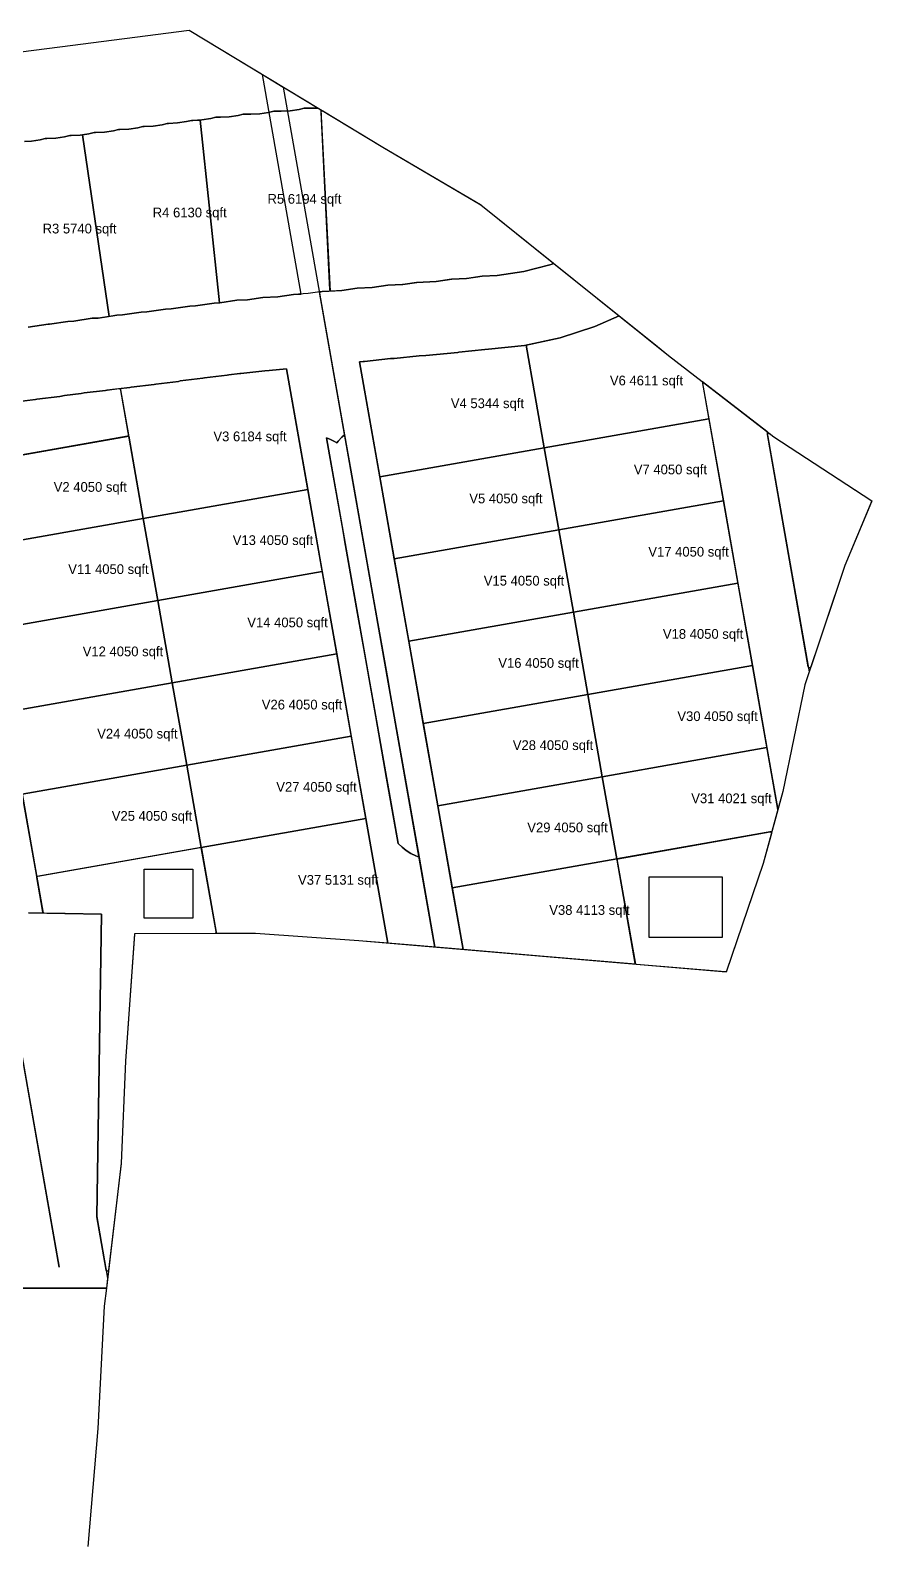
# Model space of a CAD drawing. Header units: metres. Extents: x 119 to 464, y -551 to -55.
# Drawn here: x 326.3 to 464.4, y -302.9 to -54.9 of the extents above; entities that cross this region are included whole.
import ezdxf

# ---------------------------------------------------------------- set-up
doc = ezdxf.new("R2010")
doc.units = ezdxf.units.M
for name, color, linetype in [('COLONY', 3, 'Continuous'), ('CORNERS', 52, 'Continuous'), ('MEDIANS', 94, 'Continuous'), ('PARKS', 82, 'Continuous'), ('PLOTS', 1, 'Continuous'), ('PROMENADE', 62, 'Continuous'), ('RESORT', 2, 'Continuous'), ('ROADS', 8, 'Continuous'), ('TEXT', 7, 'Continuous'), ('UTILITIES', 6, 'Continuous')]:
    doc.layers.add(name, color=color, linetype=linetype)

msp = doc.modelspace()

# ---------------------------------------------------------------- linework, layer by layer
at = {"layer": 'COLONY'}
msp.add_lwpolyline([(293.47, -62.5), (331.12, -57.65), (352.37, -54.94), (384.19, -74.16), (400.25, -83.6), (431.09, -108.36), (448.39, -121.73), (464.45, -132.24), (460.01, -142.83), (453.45, -162.43), (449.83, -179.95), (446.64, -191.8), (440.55, -209.62), (380.23, -204.48), (363.26, -203.28), (343.39, -203.37), (341.9, -224.25), (341.2, -241.03), (338.8, -261.53), (224.09, -261.53)], dxfattribs=at)
at = {"layer": 'CORNERS'}
msp.add_lwpolyline([(323.62, -116.02), (327.12, -115.61), (327.13, -115.61), (327.13, -115.61), (327.14, -115.61), (327.37, -115.55), (327.37, -115.55), (327.39, -115.55), (327.39, -115.55), (331.12, -115.11), (331.13, -115.11), (331.13, -115.11), (331.14, -115.11), (331.9, -114.93), (331.9, -114.93), (331.92, -114.93), (331.92, -114.93), (334.62, -114.58), (334.62, -114.58), (334.62, -114.58), (334.62, -114.58), (335.12, -114.52), (335.12, -114.52), (338.62, -114.11), (338.63, -114.11), (338.63, -114.11), (338.64, -114.11), (338.87, -114.05), (338.87, -114.05), (338.89, -114.05), (338.89, -114.05), (340.89, -113.81), (340.89, -113.81), (340.9, -113.81), (340.91, -113.81), (340.92, -113.81), (340.93, -113.81), (340.94, -113.82), (340.95, -113.82), (340.96, -113.82), (340.97, -113.82), (340.98, -113.83), (340.99, -113.83), (341, -113.83), (341.01, -113.84), (341.02, -113.84), (341.03, -113.85), (341.04, -113.86), (341.04, -113.86), (341.05, -113.87), (341.06, -113.88), (341.06, -113.88), (341.07, -113.89), (341.08, -113.9), (341.08, -113.91), (341.09, -113.92), (341.09, -113.93), (341.1, -113.93), (341.1, -113.94), (341.1, -113.95), (341.11, -113.96), (341.11, -113.98), (341.11, -113.98), (342.42, -121.41), (342.42, -121.42), (342.42, -121.43), (342.42, -121.44), (342.42, -121.45), (342.42, -121.46), (342.42, -121.47), (342.42, -121.48), (342.42, -121.49), (342.42, -121.5), (342.41, -121.5), (342.41, -121.51), (342.41, -121.52), (342.4, -121.53), (342.4, -121.54), (342.39, -121.55), (342.39, -121.56), (342.38, -121.57), (342.38, -121.57), (342.37, -121.58), (342.36, -121.59), (342.36, -121.6), (342.35, -121.6), (342.34, -121.61), (342.33, -121.61), (342.33, -121.62), (342.32, -121.62), (342.31, -121.63), (342.3, -121.63), (342.29, -121.64), (342.28, -121.64), (342.27, -121.64), (342.26, -121.64), (342.26, -121.64), (315.64, -126.34)], dxfattribs=at)
for points in [[(454.4, -159.58), (454.39, -159.59), (454.39, -159.6), (454.38, -159.6), (454.38, -159.61), (454.37, -159.62), (454.36, -159.62), (454.35, -159.63), (454.35, -159.64), (454.34, -159.64), (454.33, -159.65), (454.32, -159.65), (454.31, -159.66), (454.3, -159.66), (454.29, -159.66), (454.29, -159.67), (454.28, -159.67), (454.27, -159.67), (454.26, -159.67), (454.25, -159.67), (454.24, -159.68), (454.23, -159.68), (454.22, -159.68), (454.21, -159.67), (454.2, -159.67), (454.19, -159.67), (454.18, -159.67), (454.17, -159.67), (454.16, -159.66), (454.15, -159.66), (454.14, -159.66), (454.13, -159.65), (454.13, -159.65), (454.12, -159.64), (454.11, -159.64), (454.1, -159.63), (454.09, -159.62), (454.09, -159.62), (454.08, -159.61), (454.07, -159.6), (454.07, -159.6), (454.06, -159.59), (454.06, -159.58), (454.05, -159.57), (454.05, -159.56), (454.04, -159.55), (454.04, -159.54), (454.04, -159.53), (454.03, -159.52), (454.03, -159.51), (454.03, -159.51), (447.3, -121.33), (447.3, -121.33), (447.3, -121.31), (447.3, -121.3), (447.3, -121.29), (447.3, -121.28), (447.3, -121.27), (447.3, -121.26), (447.3, -121.25), (447.3, -121.24), (447.31, -121.23), (447.31, -121.22), (447.31, -121.22), (447.32, -121.21), (447.32, -121.2), (447.33, -121.19), (447.33, -121.18), (447.34, -121.17), (447.35, -121.16), (447.35, -121.16), (447.36, -121.15), (447.37, -121.14), (447.37, -121.14), (447.38, -121.13), (447.39, -121.13), (447.4, -121.12), (447.41, -121.12), (447.42, -121.11), (447.43, -121.11), (447.44, -121.1), (447.45, -121.1), (447.46, -121.1), (447.46, -121.1), (447.47, -121.1), (447.48, -121.09), (447.49, -121.09), (447.5, -121.09), (447.51, -121.09), (447.52, -121.1), (447.53, -121.1), (447.54, -121.1), (447.55, -121.1), (447.56, -121.1), (447.57, -121.11), (447.58, -121.11), (447.59, -121.12), (447.6, -121.12), (447.61, -121.13), (447.62, -121.13), (447.62, -121.14), (448.39, -121.73), (448.39, -121.73), (448.39, -121.73), (448.39, -121.73), (464.31, -132.15), (464.31, -132.15), (464.32, -132.16), (464.33, -132.16), (464.34, -132.17), (464.34, -132.18), (464.35, -132.18), (464.36, -132.19), (464.36, -132.2), (464.37, -132.21), (464.37, -132.22), (464.38, -132.23), (464.38, -132.23), (464.39, -132.24), (464.39, -132.25), (464.39, -132.26), (464.4, -132.27), (464.4, -132.28), (464.4, -132.29), (464.4, -132.3), (464.4, -132.31), (464.4, -132.32), (464.4, -132.33), (464.4, -132.34), (464.4, -132.35), (464.4, -132.36), (464.39, -132.37), (464.39, -132.38), (464.39, -132.39), (464.38, -132.4), (460.01, -142.83), (460.01, -142.83), (460.01, -142.83), (460.01, -142.83), (454.42, -159.54), (454.42, -159.54), (454.41, -159.55), (454.41, -159.56), (454.4, -159.57), (454.4, -159.58)], [(425.75, -208.35), (425.74, -208.35), (425.73, -208.35), (425.73, -208.34), (425.72, -208.34), (425.71, -208.33), (425.7, -208.33), (425.69, -208.32), (425.68, -208.31), (425.68, -208.31), (425.67, -208.3), (425.66, -208.29), (425.66, -208.29), (425.65, -208.28), (425.65, -208.27), (425.64, -208.26), (425.64, -208.25), (425.63, -208.24), (425.63, -208.23), (425.62, -208.22), (425.62, -208.21), (425.62, -208.2), (425.62, -208.2), (422.63, -191.24), (422.63, -191.24), (422.63, -191.23), (422.63, -191.22), (422.63, -191.21), (422.63, -191.2), (422.63, -191.19), (422.63, -191.18), (422.63, -191.17), (422.63, -191.16), (422.63, -191.15), (422.64, -191.14), (422.64, -191.13), (422.64, -191.12), (422.65, -191.11), (422.65, -191.1), (422.66, -191.1), (422.66, -191.09), (422.67, -191.08), (422.68, -191.07), (422.68, -191.07), (422.69, -191.06), (422.7, -191.05), (422.71, -191.05), (422.71, -191.04), (422.72, -191.04), (422.73, -191.03), (422.74, -191.03), (422.75, -191.02), (422.76, -191.02), (422.77, -191.02), (422.78, -191.01), (422.79, -191.01), (422.79, -191.01), (447.74, -186.61), (447.74, -186.61), (447.76, -186.61), (447.77, -186.61), (447.78, -186.61), (447.79, -186.61), (447.8, -186.61), (447.81, -186.61), (447.82, -186.61), (447.83, -186.61), (447.84, -186.62), (447.85, -186.62), (447.86, -186.62), (447.86, -186.63), (447.87, -186.63), (447.88, -186.64), (447.89, -186.64), (447.9, -186.65), (447.91, -186.65), (447.91, -186.66), (447.92, -186.67), (447.93, -186.68), (447.93, -186.68), (447.94, -186.69), (447.95, -186.7), (447.95, -186.71), (447.96, -186.72), (447.96, -186.73), (447.96, -186.74), (447.97, -186.75), (447.97, -186.75), (447.97, -186.76), (447.97, -186.77), (447.98, -186.78), (447.98, -186.79), (447.98, -186.8), (447.98, -186.81), (447.98, -186.82), (447.97, -186.83), (447.97, -186.84), (447.97, -186.86), (447.97, -186.86), (446.64, -191.79), (446.64, -191.8), (446.64, -191.8), (446.64, -191.81), (440.6, -209.47), (440.6, -209.47), (440.6, -209.49), (440.59, -209.49), (440.59, -209.5), (440.58, -209.51), (440.58, -209.52), (440.57, -209.53), (440.57, -209.53), (440.56, -209.54), (440.55, -209.55), (440.55, -209.55), (440.54, -209.56), (440.53, -209.57), (440.52, -209.57), (440.52, -209.58), (440.51, -209.58), (440.5, -209.59), (440.49, -209.59), (440.48, -209.59), (440.47, -209.6), (440.46, -209.6), (440.46, -209.6), (440.45, -209.6), (440.44, -209.61), (440.43, -209.61), (440.42, -209.61), (440.41, -209.61), (440.4, -209.61), (440.39, -209.61), (425.8, -208.36), (425.8, -208.36), (425.78, -208.36), (425.77, -208.36), (425.76, -208.36), (425.75, -208.35)], [(327.38, -194.06), (327.38, -194.05), (327.38, -194.04), (327.38, -194.04), (327.39, -194.03), (327.39, -194.02), (327.39, -194.01), (327.4, -194), (327.4, -193.99), (327.4, -193.98), (327.41, -193.97), (327.41, -193.96), (327.42, -193.95), (327.43, -193.95), (327.43, -193.94), (327.44, -193.93), (327.45, -193.93), (327.45, -193.92), (327.46, -193.91), (327.47, -193.91), (327.48, -193.9), (327.49, -193.9), (327.49, -193.89), (327.5, -193.89), (327.51, -193.89), (327.52, -193.88), (327.53, -193.88), (327.54, -193.88), (327.55, -193.88), (354.16, -189.18), (354.17, -189.18), (354.18, -189.18), (354.19, -189.18), (354.2, -189.18), (354.21, -189.18), (354.22, -189.18), (354.23, -189.18), (354.24, -189.18), (354.25, -189.19), (354.26, -189.19), (354.27, -189.19), (354.28, -189.19), (354.29, -189.2), (354.29, -189.2), (354.3, -189.21), (354.31, -189.21), (354.32, -189.22), (354.33, -189.22), (354.34, -189.23), (354.34, -189.24), (354.35, -189.24), (354.36, -189.25), (354.36, -189.26), (354.37, -189.27), (354.37, -189.28), (354.38, -189.28), (354.38, -189.29), (354.39, -189.3), (354.39, -189.31), (354.39, -189.32), (354.39, -189.33), (354.4, -189.34), (354.4, -189.35), (356.82, -203.07), (356.82, -203.08), (356.82, -203.09), (356.82, -203.1), (356.82, -203.11), (356.82, -203.12), (356.82, -203.13), (356.82, -203.14), (356.82, -203.15), (356.82, -203.16), (356.81, -203.17), (356.81, -203.18), (356.81, -203.18), (356.8, -203.19), (356.8, -203.2), (356.8, -203.21), (356.79, -203.22), (356.78, -203.23), (356.78, -203.23), (356.77, -203.24), (356.77, -203.25), (356.76, -203.26), (356.75, -203.26), (356.74, -203.27), (356.74, -203.27), (356.73, -203.28), (356.72, -203.28), (356.71, -203.29), (356.7, -203.29), (356.69, -203.3), (356.68, -203.3), (356.68, -203.3), (356.67, -203.3), (356.66, -203.31), (356.65, -203.31), (356.64, -203.31), (356.63, -203.31), (356.62, -203.31), (343.4, -203.37), (343.39, -203.37), (343.39, -203.37), (343.39, -203.37), (343.39, -203.37), (343.39, -203.37), (343.39, -203.38), (341.9, -224.25), (341.9, -224.25), (341.9, -224.25), (341.9, -224.25), (341.2, -241.02), (341.2, -241.02), (341.2, -241.04), (341.2, -241.04), (339.15, -258.56), (339.15, -258.56), (339.15, -258.58), (339.14, -258.58), (339.14, -258.59), (339.14, -258.6), (339.13, -258.61), (339.13, -258.62), (339.13, -258.63), (339.12, -258.64), (339.12, -258.65), (339.11, -258.66), (339.1, -258.66), (339.1, -258.67), (339.09, -258.68), (339.08, -258.68), (339.08, -258.69), (339.07, -258.7), (339.06, -258.7), (339.05, -258.71), (339.04, -258.71), (339.04, -258.72), (339.03, -258.72), (339.02, -258.73), (339.01, -258.73), (339, -258.73), (338.99, -258.73), (338.98, -258.73), (338.97, -258.74), (338.96, -258.74), (338.95, -258.74), (338.94, -258.74), (338.93, -258.74), (338.92, -258.74), (338.91, -258.73), (338.9, -258.73), (338.89, -258.73), (338.88, -258.73), (338.87, -258.72), (338.86, -258.72), (338.86, -258.71), (338.85, -258.71), (338.84, -258.7), (338.83, -258.7), (338.82, -258.69), (338.82, -258.69), (338.81, -258.68), (338.8, -258.67), (338.79, -258.66), (338.79, -258.66), (338.78, -258.65), (338.78, -258.64), (338.77, -258.63), (338.77, -258.62), (338.76, -258.61), (338.76, -258.61), (338.76, -258.6), (338.76, -258.59), (338.75, -258.57), (338.75, -258.57), (337.2, -249.8), (337.2, -249.8), (337.2, -249.78), (337.2, -249.78), (337.2, -249.76), (337.2, -249.76), (338, -200.11), (338, -200.1), (338, -200.1), (338, -200.1), (338, -200.1), (338, -200.1), (337.99, -200.1), (332.01, -200), (332.01, -200), (331.99, -200), (331.99, -200), (331.99, -200), (331.99, -200), (328.58, -199.94), (328.57, -199.94), (328.56, -199.94), (328.55, -199.94), (328.54, -199.94), (328.53, -199.94), (328.52, -199.93), (328.51, -199.93), (328.5, -199.93), (328.5, -199.92), (328.49, -199.92), (328.48, -199.91), (328.47, -199.91), (328.46, -199.9), (328.45, -199.9), (328.45, -199.89), (328.44, -199.88), (328.43, -199.88), (328.43, -199.87), (328.42, -199.86), (328.41, -199.85), (328.41, -199.85), (328.4, -199.84), (328.4, -199.83), (328.4, -199.82), (328.39, -199.81), (328.39, -199.8), (328.39, -199.79), (328.38, -199.78), (328.38, -199.78), (327.38, -194.11), (327.38, -194.11), (327.38, -194.09), (327.38, -194.08), (327.38, -194.07), (327.38, -194.06)]]:
    msp.add_lwpolyline(points, close=True, dxfattribs=at)
at = {"layer": 'MEDIANS'}
msp.add_lwpolyline([(387.34, -189.13), (386.7, -188.52), (386.67, -188.5), (384.78, -177.76), (383, -167.67), (382.56, -165.2), (381.03, -156.48), (380.02, -150.74), (380.02, -150.74), (377.89, -138.66), (377.8, -138.18), (377.47, -136.31), (375.42, -124.67), (375.42, -124.67), (374.93, -121.91), (375.47, -122.12), (376.26, -122.51), (376.6, -122.72), (376.84, -122.41), (377.45, -121.77), (377.89, -121.39), (378.91, -127.17), (382.48, -147.45), (382.48, -147.45), (384.87, -160.96), (384.87, -160.96), (385.44, -164.2), (390.12, -190.75), (389.57, -190.54), (388.78, -190.14), (388.03, -189.67), (387.34, -189.13)], close=True, dxfattribs=at)
at = {"layer": 'PARKS'}
msp.add_lwpolyline([(412.01, -93.05), (412.02, -93.05), (412.02, -93.06), (412.03, -93.07), (412.03, -93.08), (412.04, -93.09), (412.04, -93.09), (412.05, -93.1), (412.05, -93.11), (412.05, -93.12), (412.06, -93.13), (412.06, -93.14), (412.06, -93.15), (412.06, -93.16), (412.06, -93.17), (412.06, -93.18), (412.06, -93.19), (412.06, -93.2), (412.06, -93.21), (412.06, -93.22), (412.06, -93.23), (412.05, -93.24), (412.05, -93.24), (412.05, -93.25), (412.04, -93.26), (412.04, -93.27), (412.03, -93.28), (412.03, -93.29), (412.02, -93.3), (412.02, -93.3), (412.01, -93.31), (412, -93.32), (412, -93.32), (411.99, -93.33), (411.98, -93.34), (411.98, -93.34), (411.97, -93.35), (411.96, -93.35), (411.95, -93.36), (411.94, -93.36), (411.93, -93.37), (411.93, -93.37), (411.62, -93.48), (411.62, -93.48), (411.6, -93.48), (411.6, -93.48), (407.32, -94.56), (407.32, -94.56), (407.3, -94.56), (407.3, -94.56), (402.94, -95.21), (402.94, -95.21), (402.92, -95.21), (402.92, -95.21), (400.49, -95.33), (400.48, -95.33), (400.48, -95.33), (400.47, -95.33), (397.94, -95.71), (397.94, -95.71), (397.92, -95.71), (397.92, -95.71), (395.49, -95.83), (395.48, -95.83), (395.48, -95.83), (395.47, -95.83), (392.94, -96.21), (392.94, -96.21), (392.92, -96.21), (392.92, -96.21), (389.74, -96.37), (389.73, -96.37), (389.73, -96.37), (389.72, -96.37), (387.44, -96.71), (387.44, -96.71), (387.42, -96.71), (387.42, -96.71), (384.99, -96.83), (384.98, -96.83), (384.98, -96.83), (384.97, -96.83), (382.44, -97.21), (382.44, -97.21), (382.42, -97.21), (382.42, -97.21), (379.99, -97.33), (379.98, -97.33), (379.98, -97.33), (379.97, -97.33), (377.44, -97.71), (377.44, -97.71), (377.42, -97.71), (377.42, -97.71), (375.7, -97.8), (375.69, -97.8), (375.68, -97.8), (375.67, -97.8), (375.66, -97.8), (375.65, -97.79), (375.64, -97.79), (375.63, -97.79), (375.62, -97.79), (375.62, -97.78), (375.61, -97.78), (375.6, -97.78), (375.59, -97.77), (375.58, -97.77), (375.57, -97.76), (375.56, -97.75), (375.56, -97.75), (375.55, -97.74), (375.54, -97.73), (375.54, -97.73), (375.53, -97.72), (375.52, -97.71), (375.52, -97.7), (375.51, -97.7), (375.51, -97.69), (375.5, -97.68), (375.5, -97.67), (375.5, -97.66), (375.49, -97.65), (375.49, -97.64), (375.49, -97.63), (375.49, -97.62), (375.49, -97.61), (375.49, -97.6), (374.03, -68.39), (374.03, -68.38), (374.03, -68.37), (374.03, -68.36), (374.03, -68.35), (374.03, -68.34), (374.03, -68.33), (374.03, -68.32), (374.04, -68.31), (374.04, -68.3), (374.04, -68.29), (374.05, -68.29), (374.05, -68.28), (374.06, -68.27), (374.06, -68.26), (374.07, -68.25), (374.07, -68.24), (374.08, -68.24), (374.09, -68.23), (374.1, -68.22), (374.1, -68.22), (374.11, -68.21), (374.12, -68.21), (374.13, -68.2), (374.14, -68.2), (374.15, -68.19), (374.15, -68.19), (374.16, -68.19), (374.17, -68.18), (374.18, -68.18), (374.19, -68.18), (374.2, -68.18), (374.21, -68.18), (374.22, -68.18), (374.23, -68.18), (374.24, -68.18), (374.25, -68.18), (374.26, -68.18), (374.27, -68.18), (374.28, -68.18), (374.29, -68.19), (374.3, -68.19), (374.31, -68.19), (374.32, -68.2), (374.33, -68.2), (374.33, -68.21), (384.19, -74.16), (384.19, -74.16), (400.23, -83.59), (400.24, -83.59), (400.26, -83.61), (400.26, -83.61), (411.98, -93.02), (411.99, -93.02), (412, -93.03), (412, -93.04), (412.01, -93.05)], close=True, dxfattribs=at)
at = {"layer": 'PLOTS'}
for points in [[(354.47, -69.68), (355.93, -69.46), (356.76, -69.25), (357.5, -69.25), (358.97, -69.18), (360.43, -68.96), (361.26, -68.75), (362.5, -68.75), (363.97, -68.68), (365.43, -68.46), (366.26, -68.25), (367.5, -68.25), (368.97, -68.18), (370.43, -67.96), (371.26, -67.75), (373, -67.75), (373.54, -67.72), (374.01, -68), (375.5, -97.81), (374.23, -97.87), (371.93, -98.21), (369.48, -98.33), (366.93, -98.71), (364.48, -98.83), (361.93, -99.21), (360.23, -99.29), (357.43, -99.71), (357.36, -99.71), (354.21, -69.69), (354.47, -69.68)], [(335.93, -71.96), (336.76, -71.75), (337, -71.75), (338.47, -71.68), (339.93, -71.46), (340.76, -71.25), (341, -71.25), (342.47, -71.18), (343.93, -70.96), (344.76, -70.75), (345, -70.75), (346.47, -70.68), (347.93, -70.46), (348.76, -70.25), (349, -70.25), (350.47, -70.18), (351.93, -69.96), (352.76, -69.75), (353, -69.75), (354.21, -69.69), (357.36, -99.71), (356.48, -99.76), (353.43, -100.21), (352.48, -100.26), (349.43, -100.71), (348.48, -100.76), (345.43, -101.21), (344.48, -101.26), (341.43, -101.71), (340.48, -101.76), (339.24, -101.94), (334.88, -72.12), (335.93, -71.96)], [(437.7, -118.74), (437.7, -118.74), (410.68, -123.51), (410.68, -123.51), (410.68, -123.51), (407.71, -106.66), (407.71, -106.66), (407.71, -106.66), (413.31, -105.47), (413.31, -105.47), (419, -103.63), (419, -103.63), (422.98, -101.85), (422.98, -101.85), (422.98, -101.85), (422.99, -101.85), (422.99, -101.85), (422.99, -101.85), (428.66, -106.41), (431.09, -108.36), (431.09, -108.36), (436.62, -112.64), (436.62, -112.64), (436.62, -112.64), (437.7, -118.74), (437.7, -118.74)], [(410.68, -123.51), (410.68, -123.51), (383.67, -128.27), (383.67, -128.27), (383.67, -128.27), (380.35, -109.43), (380.35, -109.43), (380.35, -109.43), (380.97, -109.37), (380.97, -109.37), (381.16, -109.33), (381.16, -109.33), (385.44, -108.88), (385.44, -108.88), (386.01, -108.85), (386.01, -108.85), (390.15, -108.41), (390.15, -108.41), (391.22, -108.36), (391.22, -108.36), (396.47, -107.87), (396.47, -107.87), (396.66, -107.83), (396.66, -107.83), (400.94, -107.38), (400.94, -107.38), (401.51, -107.35), (401.51, -107.35), (407.45, -106.72), (407.45, -106.72), (407.71, -106.66), (407.71, -106.66), (407.71, -106.66), (410.68, -123.51), (410.68, -123.51)], [(371.85, -130.35), (371.85, -130.35), (344.84, -135.12), (344.84, -135.12), (344.84, -135.12), (341.08, -113.79), (341.08, -113.79), (341.08, -113.79), (342.63, -113.61), (342.63, -113.61), (342.88, -113.55), (342.88, -113.55), (346.63, -113.11), (346.63, -113.11), (346.88, -113.05), (346.88, -113.05), (350.63, -112.61), (350.63, -112.61), (350.88, -112.55), (350.88, -112.55), (354.63, -112.11), (354.63, -112.11), (354.88, -112.05), (354.88, -112.05), (358.63, -111.61), (358.63, -111.61), (358.88, -111.55), (358.88, -111.55), (360.68, -111.34), (360.68, -111.34), (360.86, -111.33), (360.86, -111.33), (364.82, -110.89), (364.82, -110.89), (365.51, -110.85), (365.51, -110.85), (368.36, -110.55), (368.36, -110.55), (368.36, -110.55), (368.36, -110.55), (368.36, -110.55), (368.36, -110.55), (368.36, -110.55), (368.36, -110.55), (368.36, -110.55), (368.36, -110.55), (368.36, -110.56), (371.85, -130.35), (371.85, -130.35)], [(413.07, -137.01), (410.68, -123.51), (437.7, -118.74), (440.08, -132.25), (413.07, -137.01)], [(317.82, -139.88), (315.44, -126.37), (342.45, -121.61), (344.84, -135.12), (317.82, -139.88)], [(386.05, -141.78), (383.67, -128.27), (410.68, -123.51), (413.07, -137.01), (386.05, -141.78)], [(347.22, -148.62), (344.84, -135.12), (371.85, -130.35), (374.23, -143.86), (347.22, -148.62)], [(415.45, -150.52), (413.07, -137.01), (440.08, -132.25), (442.46, -145.76), (415.45, -150.52)], [(320.21, -153.39), (317.82, -139.88), (344.84, -135.12), (347.22, -148.62), (320.21, -153.39)], [(388.43, -155.29), (386.05, -141.78), (413.07, -137.01), (415.45, -150.52), (388.43, -155.29)], [(349.6, -162.13), (347.22, -148.62), (374.23, -143.86), (376.61, -157.37), (349.6, -162.13)], [(417.83, -164.03), (415.45, -150.52), (442.46, -145.76), (444.85, -159.27), (417.83, -164.03)], [(322.59, -166.9), (320.21, -153.39), (347.22, -148.62), (349.6, -162.13), (322.59, -166.9)], [(390.81, -168.79), (388.43, -155.29), (415.45, -150.52), (417.83, -164.03), (390.81, -168.79)], [(351.98, -175.64), (349.6, -162.13), (376.61, -157.37), (379, -170.88), (351.98, -175.64)], [(420.21, -177.54), (417.83, -164.03), (444.85, -159.27), (447.23, -172.77), (420.21, -177.54)], [(324.97, -180.4), (322.59, -166.9), (349.6, -162.13), (351.98, -175.64), (324.97, -180.4)], [(393.2, -182.3), (390.81, -168.79), (417.83, -164.03), (420.21, -177.54), (393.2, -182.3)], [(354.36, -189.15), (351.98, -175.64), (379, -170.88), (381.38, -184.38), (354.36, -189.15)], [(420.21, -177.54), (447.23, -172.77), (449.02, -182.95), (448.05, -186.56), (422.59, -191.04), (420.21, -177.54)], [(327.35, -193.91), (324.97, -180.4), (351.98, -175.64), (354.36, -189.15), (327.35, -193.91)], [(395.58, -195.81), (393.2, -182.3), (420.21, -177.54), (422.59, -191.04), (395.58, -195.81)], [(384.99, -204.89), (384.99, -204.89), (380.23, -204.48), (380.23, -204.48), (363.26, -203.28), (363.26, -203.28), (356.86, -203.31), (356.86, -203.31), (356.86, -203.31), (354.36, -189.15), (354.36, -189.15), (354.36, -189.15), (381.38, -184.38), (381.38, -184.38), (381.38, -184.38), (384.99, -204.88), (384.99, -204.88), (384.99, -204.88), (384.99, -204.88), (384.99, -204.88), (384.99, -204.88), (384.99, -204.89), (384.99, -204.89), (384.99, -204.89), (384.99, -204.89), (384.99, -204.89)], [(425.64, -208.35), (425.64, -208.35), (410.67, -207.07), (397.36, -205.94), (397.36, -205.94), (397.36, -205.94), (395.58, -195.81), (395.58, -195.81), (395.58, -195.81), (422.59, -191.04), (422.59, -191.04), (422.59, -191.04), (425.64, -208.35), (425.64, -208.35)]]:
    msp.add_lwpolyline(points, close=True, dxfattribs=at)
msp.add_lwpolyline([(325.32, -73.23), (326.47, -73.18), (327.93, -72.96), (328.76, -72.75), (329, -72.75), (330.47, -72.68), (331.93, -72.46), (332.76, -72.25), (333, -72.25), (334.47, -72.18), (334.88, -72.12), (339.24, -101.94), (337.43, -102.21), (336.48, -102.26), (333.43, -102.71), (332.48, -102.76), (329.43, -103.21), (329.23, -103.22), (325.93, -103.71)], dxfattribs=at)
at = {"layer": 'PROMENADE'}
msp.add_lwpolyline([(293.47, -62.5), (331.12, -57.65), (352.37, -54.94), (373.54, -67.72), (373, -67.75), (371.26, -67.75), (370.43, -67.96), (368.97, -68.18), (367.5, -68.25), (366.26, -68.25), (365.43, -68.46), (363.97, -68.68), (362.5, -68.75), (361.26, -68.75), (360.43, -68.96), (358.97, -69.18), (357.5, -69.25), (356.76, -69.25), (355.93, -69.46), (354.47, -69.68), (353, -69.75), (352.76, -69.75), (351.93, -69.96), (350.47, -70.18), (349, -70.25), (348.76, -70.25), (347.93, -70.46), (346.47, -70.68), (345, -70.75), (344.76, -70.75), (343.93, -70.96), (342.47, -71.18), (341, -71.25), (340.76, -71.25), (339.93, -71.46), (338.47, -71.68), (337, -71.75), (336.76, -71.75), (335.93, -71.96), (334.47, -72.18), (333, -72.25), (332.76, -72.25), (331.93, -72.46), (330.47, -72.68), (329, -72.75), (328.76, -72.75), (327.93, -72.96), (326.47, -73.18), (325.32, -73.23)], dxfattribs=at)
at = {"layer": 'RESORT'}
msp.add_lwpolyline([(215.94, -326.8), (228.99, -298.46), (232.53, -278.27), (224.09, -261.53), (338.8, -261.53), (338.45, -264.51), (337.37, -284.59), (335.73, -303.96)], dxfattribs=at)
at = {"layer": 'ROADS'}
for points in [[(325.93, -103.71), (329.23, -103.22), (329.43, -103.21), (332.48, -102.76), (333.43, -102.71), (336.48, -102.26), (337.43, -102.21), (340.48, -101.76), (341.43, -101.71), (344.48, -101.26), (345.43, -101.21), (348.48, -100.76), (349.43, -100.71), (352.48, -100.26), (353.43, -100.21), (356.48, -99.76), (357.43, -99.71), (360.23, -99.29), (361.93, -99.21), (364.48, -98.83), (366.93, -98.71), (369.48, -98.33), (370.77, -98.27), (364.41, -62.21), (367.81, -64.27), (377.89, -121.39), (377.45, -121.77), (376.84, -122.41), (376.6, -122.72), (376.26, -122.51), (375.47, -122.12), (374.94, -121.91), (386.67, -188.5), (386.7, -188.52), (387.34, -189.13), (388.03, -189.67), (388.78, -190.14), (389.57, -190.54), (390.12, -190.75), (392.73, -205.54), (373.75, -97.94), (374.23, -97.87), (377.43, -97.71), (379.98, -97.33), (382.43, -97.21), (384.98, -96.83), (387.43, -96.71), (389.73, -96.37), (392.93, -96.21), (395.48, -95.83), (397.93, -95.71), (400.48, -95.33), (402.93, -95.21), (407.31, -94.56), (411.61, -93.48), (412.26, -93.25), (422.98, -101.85), (419, -103.63), (413.31, -105.47), (407.45, -106.72), (401.51, -107.35), (400.94, -107.38), (396.66, -107.83), (396.47, -107.87), (391.22, -108.36), (390.15, -108.41), (386.01, -108.85), (385.44, -108.88), (381.16, -109.33), (380.97, -109.37), (380.35, -109.43), (397.36, -205.94), (389.63, -205.28), (384.99, -204.89), (368.36, -110.55), (365.51, -110.85), (364.82, -110.89), (360.86, -111.33), (360.68, -111.34), (358.88, -111.55), (358.63, -111.61), (354.88, -112.05), (354.63, -112.11), (350.88, -112.55), (350.63, -112.61), (346.88, -113.05), (346.63, -113.11), (342.88, -113.55), (342.63, -113.61), (338.88, -114.05), (338.63, -114.11), (335.12, -114.52), (334.62, -114.58), (331.91, -114.93), (331.13, -115.11), (327.38, -115.55), (327.13, -115.61), (323.62, -116.02)], [(304.32, -106.5), (331.06, -258.1), (323.73, -216.55)], [(313.84, -117.31), (328.41, -199.93), (326.01, -199.9), (331.99, -200), (332.01, -200), (338, -200.1), (337.2, -249.78), (338.99, -259.92), (338.8, -261.53), (337.01, -261.53), (334.7, -261.53), (331.66, -261.53), (331.02, -261.53), (331, -261.53), (325.01, -261.53)]]:
    msp.add_lwpolyline(points, dxfattribs=at)
msp.add_lwpolyline([(436.63, -112.64), (447.21, -120.81), (454.17, -160.3), (453.45, -162.43), (449.83, -179.95), (449.03, -182.95), (436.63, -112.64)], close=True, dxfattribs=at)
at = {"layer": 'UTILITIES'}
for points in [[(345, -200.75), (345, -192.75), (353, -192.75), (353, -200.75), (345, -200.75)], [(427.89, -203.97), (427.89, -193.97), (439.89, -193.97), (439.89, -203.97), (427.89, -203.97)]]:
    msp.add_lwpolyline(points, close=True, dxfattribs=at)

# ---------------------------------------------------------------- texts
at = {"layer": 'TEXT'}
for s, p in [('R5 6194 sqft', (365.24, -83.44)), ('R4 6130 sqft', (346.4, -85.68)), ('R3 5740 sqft', (328.32, -88.32)), ('V6 4611 sqft', (421.45, -113.27)), ('V4 5344 sqft', (395.34, -117.01)), ('V3 6184 sqft', (356.36, -122.45)), ('V7 4050 sqft', (425.38, -127.88)), ('V2 4050 sqft', (330.14, -130.75)), ('V5 4050 sqft', (398.37, -132.64)), ('V13 4050 sqft', (359.53, -139.49)), ('V17 4050 sqft', (427.76, -141.39)), ('V11 4050 sqft', (332.52, -144.25)), ('V15 4050 sqft', (400.75, -146.15)), ('V14 4050 sqft', (361.92, -153)), ('V18 4050 sqft', (430.15, -154.89)), ('V12 4050 sqft', (334.9, -157.76)), ('V16 4050 sqft', (403.13, -159.66)), ('V26 4050 sqft', (364.3, -166.5)), ('V30 4050 sqft', (432.53, -168.4)), ('V24 4050 sqft', (337.28, -171.27)), ('V28 4050 sqft', (405.51, -173.16)), ('V27 4050 sqft', (366.68, -180.01)), ('V31 4021 sqft', (434.81, -181.89)), ('V25 4050 sqft', (339.67, -184.78)), ('V29 4050 sqft', (407.89, -186.67)), ('V37 5131 sqft', (370.25, -195.28)), ('V38 4113 sqft', (411.5, -200.23))]:
    msp.add_text(s, height=1.6, dxfattribs=at).set_placement(p)

doc.saveas('drawing.dxf')
